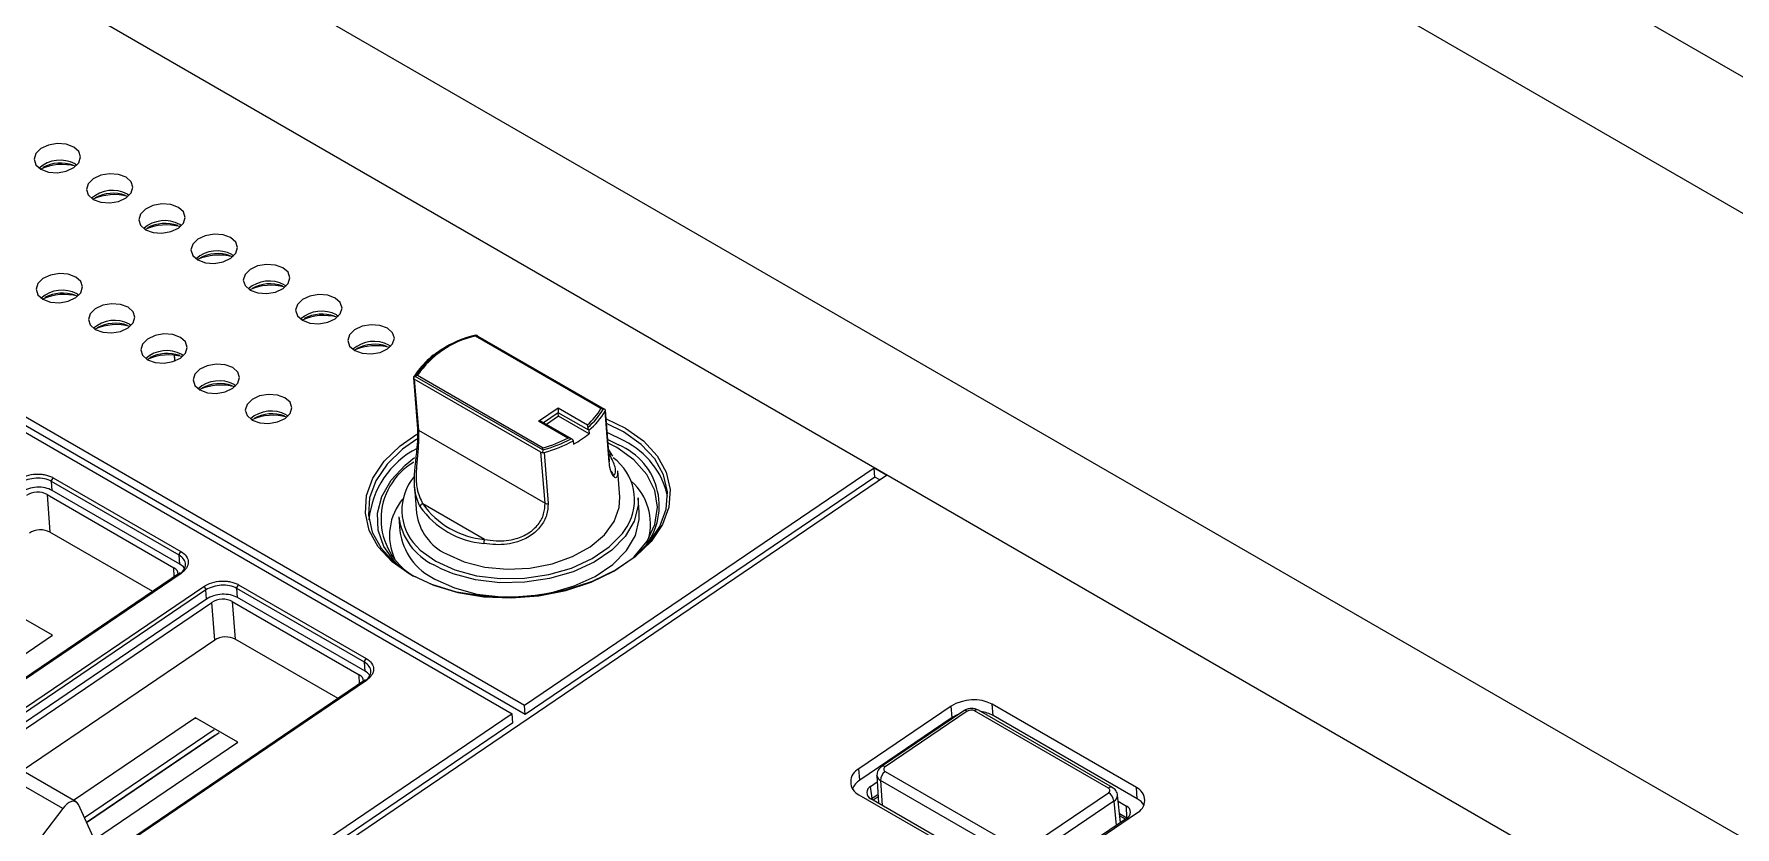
# Model space of a CAD drawing. Header units: millimetres. Extents: x 56 to 1167, y 133 to 726.
# Drawn here: x 865 to 981.8, y 603.2 to 657.7 of the extents above; entities that cross this region are included whole.
import ezdxf

# ---------------------------------------------------------------- set-up
doc = ezdxf.new("R2010")
doc.units = ezdxf.units.MM

msp = doc.modelspace()

# ---------------------------------------------------------------- linework, layer by layer
at = {"color": 7, "linetype": 'Continuous', "lineweight": 15}
for p, q in [((869.422, 719.95), (1119.001, 575.872)), ((1112.947, 569.999), (863.272, 714.133)), ((848.215, 679.941), (1053.595, 561.378)), ((846.183, 672.117), (1047.108, 556.125)), ((898.697, 611.597), (822.138, 655.793)), ((821.293, 655.219), (897.851, 611.023)), ((898.746, 610.974), (822.188, 655.171)), ((903.941, 631.975), (895.318, 636.954)), ((895.357, 637.012), (904.108, 631.961)), ((895.357, 637.012), (895.393, 637.007)), ((895.492, 636.955), (904.19, 631.933)), ((874.618, 635.641), (874.65, 635.234)), ((874.631, 635.64), (874.663, 635.239)), ((893.288, 636.176), (893.207, 636.13)), ((891.065, 634.085), (891.343, 630.572)), ((891.189, 634.185), (891.069, 634.074)), ((899.823, 628.971), (891.124, 633.992)), ((891.124, 633.992), (891.402, 630.492)), ((899.94, 629.133), (891.189, 634.185)), ((891.349, 634.261), (899.972, 629.283)), ((899.663, 631.113), (901.001, 632.021)), ((901.678, 629.95), (899.663, 631.113)), ((901.915, 629.896), (899.883, 631.068)), ((901.032, 631.455), (900.196, 630.888)), ((901.001, 632.021), (903.016, 630.858)), ((903.107, 630.48), (901.014, 631.688)), ((901.032, 631.455), (901.014, 631.688)), ((903.125, 630.247), (901.032, 631.455)), ((904.108, 631.961), (904.242, 631.899)), ((904.514, 628.304), (904.237, 631.805)), ((904.526, 628.353), (904.248, 631.866)), ((891.402, 630.492), (900.1, 625.47)), ((902.069, 629.53), (902.05, 629.763)), ((903.107, 630.48), (903.125, 630.247)), ((905.545, 629.748), (904.37, 630.323)), ((904.406, 629.86), (905.147, 629.478)), ((900.1, 625.47), (899.823, 628.971)), ((899.94, 629.133), (899.918, 628.966)), ((900.031, 628.952), (900.309, 625.451)), ((904.464, 629.131), (904.742, 628.711)), ((904.541, 628.817), (904.481, 628.92)), ((922.717, 627.89), (898.697, 611.597)), ((905.239, 625.893), (905.097, 627.693)), ((923.566, 627.4), (922.717, 627.89)), ((922.766, 627.268), (922.717, 627.89)), ((831.677, 565.071), (923.566, 627.4)), ((874.967, 621.908), (866.198, 626.97)), ((866.247, 626.348), (866.198, 626.97)), ((875.016, 621.286), (866.247, 626.348)), ((866.327, 627.221), (875.096, 622.159)), ((891.14, 626.587), (891.283, 624.787)), ((922.766, 627.268), (898.746, 610.974)), ((923.093, 627.08), (922.766, 627.268)), ((865.895, 626.078), (874.615, 621.044)), ((865.895, 626.078), (866.093, 623.49)), ((895.947, 622.988), (891.698, 625.441)), ((906.575, 624.863), (906.498, 625.836)), ((890.049, 624.533), (890.126, 623.56)), ((873.156, 619.412), (866.093, 623.49)), ((875.016, 621.286), (874.967, 621.908)), ((875, 620.663), (859.227, 609.964)), ((876.859, 618.896), (876.81, 619.518)), ((887.695, 614.56), (878.926, 619.623)), ((878.975, 619), (878.926, 619.623)), ((879.055, 619.874), (887.824, 614.811)), ((876.859, 618.896), (861.639, 608.572)), ((862.017, 608.353), (877.213, 618.661)), ((866.268, 616.407), (863.356, 618.088)), ((877.41, 616.073), (877.213, 618.661)), ((878.623, 618.73), (887.343, 613.697)), ((878.623, 618.73), (878.821, 616.142)), ((887.744, 613.938), (878.975, 619)), ((856.422, 609.728), (866.268, 616.407)), ((877.41, 616.073), (864.185, 607.102)), ((885.884, 612.065), (878.821, 616.142)), ((887.744, 613.938), (887.695, 614.56)), ((887.728, 613.316), (836.516, 578.578)), ((887.828, 613.306), (836.616, 578.568)), ((898.746, 610.974), (898.697, 611.597)), ((928.001, 611.533), (921.661, 607.233)), ((928.857, 611.22), (923.221, 607.397)), ((929.106, 611.195), (923.471, 607.373)), ((928.063, 610.755), (928.001, 611.533)), ((928.861, 611.223), (928.857, 611.22)), ((938.795, 605.913), (929.603, 611.22)), ((929.872, 611.269), (929.883, 611.264)), ((939.076, 605.957), (929.883, 611.264)), ((940.724, 605.957), (930.824, 611.672)), ((930.886, 610.894), (930.824, 611.672)), ((897.851, 611.023), (830.829, 565.561)), ((897.901, 610.401), (830.878, 564.938)), ((867.894, 604.961), (858.843, 610.186)), ((876.085, 610.74), (867.716, 605.063)), ((877.37, 609.926), (868.461, 603.883)), ((878.997, 609.059), (876.085, 610.74)), ((876.091, 610.665), (876.085, 610.74)), ((897.901, 610.401), (897.851, 611.023)), ((928.063, 610.755), (921.723, 606.455)), ((940.785, 605.18), (930.886, 610.894)), ((866.977, 604.512), (857.926, 609.737)), ((868.604, 603.57), (877.414, 609.546)), ((868.616, 603.544), (877.724, 609.722)), ((869.15, 602.379), (878.997, 609.059)), ((876.337, 608.816), (876.364, 608.8)), ((921.723, 606.455), (921.661, 607.233)), ((922.901, 606.787), (922.9, 606.798)), ((922.901, 606.787), (923.009, 604.874)), ((932.343, 601.133), (923.15, 606.44)), ((923.221, 607.397), (923.226, 607.4)), ((923.472, 607.061), (932.664, 601.754)), ((921.667, 605.461), (931.566, 599.746)), ((922.467, 606.025), (922.926, 606.337)), ((922.566, 605.225), (922.467, 606.025)), ((922.495, 605.171), (922.566, 605.225)), ((922.566, 605.225), (922.974, 605.502)), ((922.984, 605.325), (922.636, 605.09)), ((933.161, 601.779), (938.796, 605.601)), ((939.065, 605.963), (939.076, 605.957)), ((939.618, 603.547), (939.426, 605.437)), ((939.426, 605.437), (939.427, 605.423)), ((940.785, 605.18), (940.724, 605.957)), ((869.733, 601.109), (868.047, 604.786)), ((932.352, 599.481), (922.47, 605.186)), ((939.18, 605.015), (933.544, 601.193)), ((934.389, 599.885), (940.729, 604.185)), ((939.469, 605.008), (940.044, 604.677)), ((939.555, 604.17), (940.069, 603.873)), ((940.069, 603.873), (940.044, 604.677)), ((940.046, 603.837), (933.8, 599.6)), ((939.969, 603.785), (939.571, 604.015)), ((939.69, 603.596), (939.608, 603.643)), ((940.069, 603.873), (940.084, 603.864))]:
    msp.add_line(p, q, dxfattribs=at)
at = {"color": 8, "linetype": 'Continuous', "lineweight": 15}
for p, q in [((867.823, 648.77), (867.947, 648.689)), ((871.415, 646.696), (871.539, 646.615)), ((875.007, 644.623), (875.131, 644.542)), ((878.599, 642.549), (878.723, 642.468)), ((882.191, 640.475), (882.315, 640.394)), ((867.963, 639.845), (868.087, 639.763)), ((885.784, 638.402), (885.907, 638.321)), ((871.555, 637.771), (871.679, 637.69)), ((875.147, 635.697), (875.271, 635.616)), ((889.376, 636.328), (889.5, 636.247)), ((878.739, 633.624), (878.863, 633.542)), ((882.331, 631.55), (882.455, 631.469)), ((901.014, 631.688), (900, 631.001)), ((904.487, 628.848), (904.541, 628.817)), ((875.1, 620.653), (859.289, 609.928)), ((874.625, 620.409), (874.615, 621.044)), ((892.965, 620.977), (892.462, 621.242)), ((860.845, 609.03), (876.656, 619.755)), ((876.81, 619.518), (861.117, 608.873)), ((887.353, 613.061), (887.343, 613.697)), ((923.15, 606.44), (923.257, 604.731)), ((922.527, 605.152), (922.566, 605.225)), ((939.18, 605.015), (939.336, 603.355)), ((940.069, 603.873), (940.079, 603.86))]:
    msp.add_line(p, q, dxfattribs=at)
at = {"color": 7, "linetype": 'Continuous', "lineweight": 15, "flags": 128}
for points in [[(867.731, 649.931), (867.212, 650.123), (866.601, 650.169), (865.99, 650.063), (865.473, 649.82), (865.127, 649.478), (865.007, 649.088), (865.13, 648.71), (865.477, 648.402), (865.996, 648.211), (866.607, 648.164), (867.218, 648.271), (867.735, 648.514), (868.08, 648.856), (868.201, 649.246), (868.078, 649.623), (867.731, 649.931)], [(871.323, 647.858), (870.804, 648.049), (870.193, 648.096), (869.582, 647.989), (869.065, 647.746), (868.719, 647.404), (868.599, 647.014), (868.722, 646.637), (869.069, 646.329), (869.588, 646.137), (870.199, 646.091), (870.81, 646.197), (871.327, 646.44), (871.673, 646.782), (871.793, 647.172), (871.67, 647.55), (871.323, 647.858)], [(874.915, 645.784), (874.396, 645.976), (873.785, 646.022), (873.174, 645.915), (872.657, 645.673), (872.312, 645.33), (872.191, 644.941), (872.314, 644.563), (872.661, 644.255), (873.18, 644.063), (873.791, 644.017), (874.402, 644.123), (874.92, 644.366), (875.265, 644.709), (875.385, 645.098), (875.262, 645.476), (874.915, 645.784)], [(878.507, 643.71), (877.989, 643.902), (877.377, 643.948), (876.766, 643.842), (876.249, 643.599), (875.904, 643.257), (875.783, 642.867), (875.906, 642.489), (876.253, 642.181), (876.772, 641.99), (877.383, 641.943), (877.994, 642.05), (878.512, 642.293), (878.857, 642.635), (878.977, 643.025), (878.854, 643.402), (878.507, 643.71)], [(882.099, 641.637), (881.581, 641.828), (880.969, 641.875), (880.358, 641.768), (879.841, 641.525), (879.496, 641.183), (879.375, 640.793), (879.498, 640.416), (879.845, 640.108), (880.364, 639.916), (880.975, 639.87), (881.586, 639.976), (882.104, 640.219), (882.449, 640.561), (882.569, 640.951), (882.447, 641.328), (882.099, 641.637)], [(867.871, 641.006), (867.352, 641.198), (866.741, 641.244), (866.13, 641.137), (865.613, 640.894), (865.267, 640.552), (865.147, 640.163), (865.27, 639.785), (865.617, 639.477), (866.136, 639.285), (866.747, 639.239), (867.358, 639.345), (867.875, 639.588), (868.221, 639.93), (868.341, 640.32), (868.218, 640.698), (867.871, 641.006)], [(871.463, 638.932), (870.944, 639.124), (870.333, 639.17), (869.722, 639.064), (869.205, 638.821), (868.86, 638.478), (868.739, 638.089), (868.862, 637.711), (869.209, 637.403), (869.728, 637.211), (870.339, 637.165), (870.95, 637.272), (871.467, 637.514), (871.813, 637.857), (871.933, 638.246), (871.81, 638.624), (871.463, 638.932)], [(885.692, 639.563), (885.173, 639.755), (884.561, 639.801), (883.951, 639.694), (883.433, 639.452), (883.088, 639.109), (882.967, 638.72), (883.09, 638.342), (883.437, 638.034), (883.956, 637.842), (884.567, 637.796), (885.178, 637.902), (885.696, 638.145), (886.041, 638.488), (886.161, 638.877), (886.039, 639.255), (885.692, 639.563)], [(875.055, 636.858), (874.536, 637.05), (873.925, 637.096), (873.314, 636.99), (872.797, 636.747), (872.452, 636.405), (872.331, 636.015), (872.454, 635.638), (872.801, 635.329), (873.32, 635.138), (873.931, 635.092), (874.542, 635.198), (875.06, 635.441), (875.405, 635.783), (875.525, 636.173), (875.402, 636.55), (875.055, 636.858)], [(889.284, 637.489), (888.765, 637.681), (888.154, 637.727), (887.543, 637.621), (887.025, 637.378), (886.68, 637.036), (886.56, 636.646), (886.682, 636.268), (887.029, 635.96), (887.548, 635.769), (888.16, 635.722), (888.77, 635.829), (889.288, 636.072), (889.633, 636.414), (889.754, 636.804), (889.631, 637.181), (889.284, 637.489)], [(878.647, 634.785), (878.129, 634.977), (877.517, 635.023), (876.906, 634.916), (876.389, 634.673), (876.044, 634.331), (875.923, 633.942), (876.046, 633.564), (876.393, 633.256), (876.912, 633.064), (877.523, 633.018), (878.134, 633.124), (878.652, 633.367), (878.997, 633.709), (879.117, 634.099), (878.995, 634.477), (878.647, 634.785)], [(882.239, 632.711), (881.721, 632.903), (881.109, 632.949), (880.498, 632.843), (879.981, 632.6), (879.636, 632.257), (879.515, 631.868), (879.638, 631.49), (879.985, 631.182), (880.504, 630.99), (881.115, 630.944), (881.726, 631.051), (882.244, 631.293), (882.589, 631.636), (882.709, 632.025), (882.587, 632.403), (882.239, 632.711)], [(904.296, 631.26), (905.624, 630.621), (906.862, 629.748), (907.807, 628.734), (908.425, 627.613), (908.696, 626.424), (908.61, 625.207), (908.171, 624.003), (907.393, 622.854), (906.303, 621.799), (904.938, 620.873), (903.345, 620.108), (901.577, 619.531), (899.695, 619.16), (897.764, 619.009), (895.848, 619.082), (894.013, 619.377), (892.322, 619.885), (890.831, 620.587), (890.831, 620.587)], [(890.985, 620.527), (892.446, 619.838), (894.106, 619.34), (895.905, 619.051), (897.785, 618.979), (899.68, 619.127), (901.526, 619.491), (903.26, 620.058), (904.823, 620.808), (906.162, 621.716), (907.231, 622.751), (907.994, 623.878), (908.425, 625.059), (908.509, 626.253), (908.243, 627.419), (907.637, 628.519), (906.71, 629.514), (905.496, 630.37), (904.32, 630.945)], [(890.831, 620.587), (889.593, 621.46), (888.649, 622.474), (888.031, 623.595), (887.76, 624.784), (887.845, 626.001), (888.285, 627.204), (889.062, 628.354), (890.152, 629.409), (891.297, 630.205)], [(891.299, 629.876), (890.318, 629.181), (889.249, 628.146), (888.486, 627.018), (888.056, 625.838), (887.972, 624.644), (888.237, 623.477), (888.844, 622.378), (889.77, 621.383), (890.985, 620.527)], [(890.32, 620.953), (889.77, 621.482), (889.04, 622.512), (888.643, 623.626), (888.596, 624.783), (888.899, 625.942), (889.541, 627.06), (890.5, 628.098), (891.142, 628.615)], [(906.096, 621.664), (906.232, 621.795), (907.11, 622.873), (907.649, 624.022), (907.829, 625.198), (907.642, 626.357), (907.096, 627.452), (906.212, 628.443), (905.024, 629.291), (904.427, 629.606)], [(906.498, 625.836), (906.497, 625.319), (906.231, 624.239), (905.617, 623.199), (904.683, 622.247), (903.468, 621.423), (902.026, 620.763), (900.42, 620.297), (898.72, 620.044), (897.001, 620.016), (895.337, 620.213), (893.802, 620.628), (892.965, 620.977)], [(893.33, 621.995), (894.555, 621.443), (895.966, 621.086), (897.492, 620.943), (899.057, 621.02), (900.581, 621.314), (901.99, 621.81), (903.211, 622.482), (904.184, 623.298), (904.86, 624.217), (905.205, 625.191), (905.239, 625.893)], [(892.539, 620.27), (893.879, 619.656), (895.414, 619.241), (897.078, 619.043), (898.797, 619.071), (900.497, 619.324), (902.103, 619.791), (903.545, 620.451), (904.76, 621.275), (905.694, 622.227), (906.308, 623.266), (906.574, 624.347), (906.575, 624.863)], [(928.523, 610.994), (928.365, 610.926), (928.063, 610.755)], [(866.977, 604.512), (865.575, 602.679), (864.066, 601.013), (862.478, 599.546), (860.84, 598.304), (859.182, 597.31), (857.535, 596.583), (855.93, 596.136), (854.396, 595.978)], [(868.047, 604.786), (867.969, 604.902), (867.862, 604.977), (867.731, 605.007), (867.584, 604.991), (867.426, 604.929), (867.267, 604.824), (867.115, 604.683), (866.977, 604.512)]]:
    msp.add_lwpolyline(points, dxfattribs=at)
at = {"color": 8, "linetype": 'Continuous', "lineweight": 15, "flags": 128}
for points in [[(892.591, 621.493), (893.898, 620.894), (895.396, 620.489), (897.019, 620.296), (898.697, 620.324), (900.355, 620.571), (901.922, 621.026), (903.329, 621.67), (904.515, 622.474), (905.427, 623.403), (905.751, 623.875)], [(891.265, 622.522), (891.531, 622.261), (892.591, 621.493)]]:
    msp.add_lwpolyline(points, dxfattribs=at)
at = {"color": 8, "linetype": 'Continuous', "lineweight": 15}
for centre, radius, start, end in [((866.795, 646.84), 2.186, 61.96353, 131.27496), ((870.387, 644.767), 2.186, 61.96353, 131.27496), ((873.98, 642.693), 2.186, 61.96391, 131.27458), ((877.572, 640.619), 2.186, 61.96353, 131.27513), ((881.164, 638.546), 2.186, 61.96353, 131.27513), ((866.935, 637.915), 2.186, 61.96374, 131.27475), ((870.527, 635.841), 2.186, 61.96336, 131.2753), ((884.756, 636.472), 2.186, 61.96353, 131.27513), ((874.12, 633.767), 2.186, 61.96336, 131.2753), ((888.348, 634.398), 2.186, 61.96353, 131.27513), ((877.712, 631.694), 2.186, 61.96336, 131.2753), ((881.304, 629.62), 2.186, 61.96336, 131.2753), ((891.447, 630.586), 0.104, 187.9652, 244.53973), ((875.042, 620.579), 0.0943, 52.133, 116.49972), ((887.77, 613.231), 0.0943, 52.15074, 116.48198), ((928.962, 611.015), 0.231, 51.20726, 115.77506), ((929.779, 611.02), 0.266, 69.5122, 131.46511), ((923.342, 606.841), 0.444, 186.96967, 244.46629), ((923.325, 607.183), 0.239, 52.45175, 114.51571), ((938.971, 605.713), 0.267, 69.50185, 131.46271), ((938.95, 605.433), 0.477, 298.79105, 358.72213)]:
    msp.add_arc(centre, radius, start, end, dxfattribs=at)
at = {"color": 7, "linetype": 'Continuous', "lineweight": 15}
for centre, radius, start, end in [((866.925, 645.112), 3.621, 75.00399, 114.05599), ((866.835, 646.248), 2.583, 70.6858, 118.37431), ((870.517, 643.039), 3.621, 75.00399, 114.05599), ((870.427, 644.174), 2.583, 70.6858, 118.37431), ((874.109, 640.965), 3.621, 75.00399, 114.05599), ((874.019, 642.1), 2.583, 70.6858, 118.37431), ((877.612, 640.027), 2.583, 70.68559, 118.37471), ((877.701, 638.891), 3.621, 75.00424, 114.05575), ((881.294, 636.818), 3.621, 75.00424, 114.05575), ((881.204, 637.953), 2.583, 70.68533, 118.37478), ((867.065, 636.187), 3.621, 75.00399, 114.05599), ((866.975, 637.322), 2.583, 70.68561, 118.37436), ((884.886, 634.744), 3.621, 75.00424, 114.05575), ((884.796, 635.879), 2.583, 70.68545, 118.37465), ((870.657, 634.113), 3.621, 75.00424, 114.05575), ((870.567, 635.249), 2.583, 70.6854, 118.37476), ((896.711, 630.531), 6.621, 101.79425, 146.50513), ((896.72, 630.615), 6.492, 102.47413, 145.82526), ((874.249, 632.039), 3.621, 75.00424, 114.05575), ((874.159, 633.175), 2.583, 70.68514, 118.37483), ((888.478, 632.67), 3.621, 75.00424, 114.05575), ((888.388, 633.806), 2.583, 70.68545, 118.37465), ((895.796, 631.253), 5.522, 117.95346, 148.70405), ((877.842, 629.966), 3.621, 75.00424, 114.05575), ((877.752, 631.101), 2.583, 70.68526, 118.3747), ((881.434, 627.892), 3.621, 75.00424, 114.05575), ((881.344, 629.028), 2.583, 70.68526, 118.3747), ((900.1, 634.213), 4.446, 310.9887, 329.76918), ((900.124, 634.208), 4.574, 309.50898, 330.57231), ((900.141, 634.156), 4.723, 308.89925, 330.14324), ((897.614, 637.875), 9.046, 284.89856, 298.2444), ((897.599, 637.867), 8.906, 285.45747, 297.25919), ((897.645, 637.805), 9.169, 285.08816, 298.71611), ((898.744, 635.568), 6.892, 298.83529, 309.46421), ((903.108, 624.773), 5.539, 12.26146, 63.89654), ((894.072, 623.807), 6.085, 116.95079, 175.12366), ((904.599, 628.683), 0.146, 10.90263, 113.56794), ((902.658, 625.702), 3.592, 329.42265, 53.56357), ((903.426, 625.298), 4.521, 317.70847, 67.61481), ((893.367, 624.381), 4.529, 120.30853, 239.63355), ((904.44, 628.347), 0.0859, 329.90824, 3.88156), ((866.503, 626.973), 0.305, 125.35382, 180.42956), ((893.831, 624.995), 3.563, 139.48019, 223.94632), ((903.416, 624.054), 3.927, 344.89144, 48.04196), ((893.341, 623.26), 3.921, 140.09939, 204.26339), ((891.741, 625.225), 0.22, 101.3635, 177.22401), ((896.429, 628.686), 6, 215.10722, 264.89816), ((896.466, 628.793), 5.828, 215.10733, 264.89804), ((900.228, 625.723), 0.284, 243.10573, 286.47092), ((894.298, 625.118), 4.289, 187.84657, 244.65736), ((894.856, 625.261), 3.605, 187.55222, 244.95181), ((894.375, 624.146), 4.289, 187.84686, 244.65729), ((896.479, 622.745), 0.585, 155.50801, 183.43307), ((875.272, 621.91), 0.305, 125.35382, 180.42956), ((876.479, 619.472), 0.334, 7.88879, 58.00887), ((879.231, 619.625), 0.305, 125.35382, 180.42956), ((888, 614.563), 0.305, 125.35382, 180.42956), ((929.535, 609.115), 2.864, 63.25645, 122.3903), ((929.376, 610.77), 0.503, 63.25651, 122.39009), ((929.748, 608.823), 2.363, 61.22904, 82.63475), ((922.073, 606.348), 0.976, 114.95615, 245.39185), ((922.443, 605.303), 1.358, 122.01502, 154.99575), ((923.916, 606.437), 0.766, 125.43008, 179.77382), ((923.543, 607.217), 0.172, 114.95431, 245.39262), ((922.662, 605.606), 0.462, 114.95606, 245.3916), ((938.724, 605.757), 0.172, 294.95683, 65.39204), ((938.352, 604.892), 0.837, 8.47333, 57.94889), ((940.317, 605.07), 0.976, 294.95602, 65.39199), ((939.851, 604.256), 0.462, 294.95566, 65.3929), ((940.2, 604.085), 1.241, 33.11791, 61.87848)]:
    msp.add_arc(centre, radius, start, end, dxfattribs=at)
for centre, major_axis, ratio, start_param, end_param in [((895.339, 637.015), (0.208, -0.1), 0.0752614, 0.7815523, 1.3427676), ((891.253, 634.243), (0.122, 0.254), 0.5773261, 2.5366194, 3.0978347), ((899.675, 630.958), (0.283, 0.01), 0.5516725, 0.7218495, 1.5944329), ((901.013, 631.866), (-0.009, 0.236), 0.0377257, 0.8489468, 2.4197431), ((904.037, 631.993), (0.208, -0.1), 0.0752614, 0.220337, 0.7815523), ((899.951, 629.222), (0.122, 0.254), 0.5773261, 3.0978347, 3.65905), ((865.191, 625.6), (0.997, 0.079), 0.6261718, 0.7382707, 2.3078491), ((865.389, 623.011), (0.997, 0.079), 0.6261718, 0.7382707, 2.3078491), ((873.909, 620.567), (0.998, 0.079), 0.6246552, 6.2437155, 7.0205026), ((877.919, 618.252), (0.997, 0.079), 0.6261718, 0.7382707, 2.3078491), ((878.117, 615.664), (0.997, 0.079), 0.6261718, 0.7382707, 2.3078491), ((886.637, 613.219), (0.998, 0.079), 0.6246552, 6.2437155, 7.0205026)]:
    msp.add_ellipse(centre, major_axis=major_axis, ratio=ratio, start_param=start_param, end_param=end_param, dxfattribs=at)
for points, knots in [([(895.318, 636.954), (895.318, 636.954), (895.319, 636.957), (895.326, 636.977), (895.339, 637.006), (895.351, 637.01), (895.357, 637.012)], [0, 0, 0, 0, 0.016422, 0.0883417, 0.5432907, 1, 1, 1, 1]), ([(891.077, 634.121), (891.072, 634.111), (891.063, 634.09), (891.065, 634.079), (891.068, 634.075), (891.069, 634.074)], [0, 0, 0, 0, 0.4597918, 0.9174202, 1, 1, 1, 1]), ([(891.189, 634.185), (891.21, 634.201), (891.253, 634.234), (891.311, 634.253), (891.342, 634.26), (891.348, 634.261), (891.349, 634.261)], [0, 0, 0, 0, 0.4567025, 0.9116371, 0.9835641, 1, 1, 1, 1]), ([(903.941, 631.975), (903.942, 631.975), (903.947, 631.976), (903.979, 631.981), (904.038, 631.984), (904.085, 631.968), (904.108, 631.961)], [0, 0, 0, 0, 0.016422, 0.08836391, 0.54329098, 1, 1, 1, 1]), ([(904.237, 631.805), (904.242, 631.817), (904.251, 631.842), (904.247, 631.877), (904.243, 631.896), (904.242, 631.899)], [0, 0, 0, 0, 0.4597912, 0.9174267, 1, 1, 1, 1]), ([(891.521, 625.236), (891.376, 625.578), (891.12, 626.183), (891.115, 627.303), (891.228, 628.409), (891.352, 629.47), (891.381, 630.206), (891.359, 630.544), (891.355, 630.621)], [0, 0, 0, 0, 0.2611365, 0.46176757, 0.63146706, 0.80005342, 0.95500444, 1, 1, 1, 1]), ([(891.402, 630.492), (891.406, 630.421), (891.427, 630.104), (891.406, 629.416), (891.308, 628.422), (891.23, 627.384), (891.277, 626.331), (891.545, 625.763), (891.698, 625.441)], [0, 0, 0, 0, 0.044821, 0.1990001, 0.3662414, 0.5346843, 0.7353701, 1, 1, 1, 1]), ([(901.895, 629.906), (901.864, 629.918), (901.796, 629.944), (901.72, 629.95), (901.679, 629.95), (901.678, 629.95)], [0, 0, 0, 0, 0.4511918, 0.9873494, 1, 1, 1, 1]), ([(902.05, 629.763), (902.023, 629.8), (901.979, 629.858), (901.918, 629.893), (901.895, 629.906)], [0, 0, 0, 0, 0.6227938, 1, 1, 1, 1]), ([(903.016, 630.858), (903.016, 630.857), (903.019, 630.832), (903.025, 630.778), (903.031, 630.71), (903.034, 630.679)], [0, 0, 0, 0, 0.0126546, 0.548827, 1, 1, 1, 1]), ([(903.034, 630.679), (903.039, 630.646), (903.051, 630.577), (903.087, 630.514), (903.107, 630.48)], [0, 0, 0, 0, 0.46902957, 1, 1, 1, 1]), ([(899.918, 628.966), (899.935, 628.959), (899.969, 628.945), (900.009, 628.946), (900.029, 628.951), (900.031, 628.952)], [0, 0, 0, 0, 0.464566, 0.9317902, 1, 1, 1, 1]), ([(899.94, 629.133), (899.944, 629.16), (899.952, 629.212), (899.964, 629.258), (899.971, 629.279), (899.972, 629.282), (899.972, 629.283)], [0, 0, 0, 0, 0.4567022, 0.9116149, 0.9835641, 1, 1, 1, 1]), ([(904.648, 627.646), (904.7, 627.556), (904.816, 627.354), (904.962, 627.485), (904.958, 627.98), (904.692, 628.513), (904.541, 628.817)], [0, 0, 0, 0, 0.17795, 0.3964372, 0.6567463, 1, 1, 1, 1]), ([(863.928, 627.103), (864.086, 627.21), (864.276, 627.297), (864.684, 627.423), (864.906, 627.463), (865.237, 627.48), (865.349, 627.478), (865.566, 627.46), (865.672, 627.445), (865.877, 627.402), (865.977, 627.374), (866.161, 627.307), (866.247, 627.267), (866.327, 627.221)], [0, 0, 0, 0, 0.25, 0.25, 0.5, 0.5, 0.625, 0.625, 0.75, 0.75, 0.875, 0.875, 1, 1, 1, 1]), ([(905.077, 627.692), (905.083, 627.555), (905.096, 627.266), (904.901, 627.179), (904.677, 627.447), (904.552, 627.91), (904.521, 628.232), (904.514, 628.304)], [0, 0, 0, 0, 0.2200195, 0.4659395, 0.7102457, 0.9347939, 1, 1, 1, 1]), ([(866.198, 626.97), (865.922, 627.129), (865.529, 627.212), (864.945, 627.184), (864.749, 627.148), (864.389, 627.037), (864.221, 626.96), (864.082, 626.866)], [0, 0, 0, 0, 0.5, 0.5, 0.75, 0.75, 1, 1, 1, 1]), ([(900.309, 625.451), (900.298, 625.189), (900.276, 624.662), (899.837, 623.865), (899.131, 623.205), (898.07, 622.712), (896.933, 622.579), (896.171, 622.675), (895.896, 622.71)], [0, 0, 0, 0, 0.1527714, 0.3064739, 0.4618404, 0.6253119, 0.8642844, 1, 1, 1, 1]), ([(895.947, 622.988), (896.209, 622.949), (896.926, 622.845), (898, 622.946), (899.001, 623.388), (899.662, 623.994), (900.07, 624.734), (900.09, 625.225), (900.1, 625.47)], [0, 0, 0, 0, 0.137979, 0.3784662, 0.5412169, 0.695272, 0.8478862, 1, 1, 1, 1]), ([(874.971, 620.58), (875.246, 620.766), (875.408, 621.021), (875.407, 621.387), (875.365, 621.508), (875.216, 621.727), (875.107, 621.827), (874.967, 621.908)], [0, 0, 0, 0, 0.5, 0.5, 0.75, 0.75, 1, 1, 1, 1]), ([(875.096, 622.159), (875.254, 622.068), (875.378, 621.954), (875.547, 621.706), (875.594, 621.569), (875.595, 621.361), (875.583, 621.29), (875.539, 621.152), (875.507, 621.084), (875.422, 620.951), (875.37, 620.886), (875.248, 620.765), (875.179, 620.707), (875.1, 620.653)], [0, 0, 0, 0, 0.25, 0.25, 0.5, 0.5, 0.625, 0.625, 0.75, 0.75, 0.875, 0.875, 1, 1, 1, 1]), ([(875.326, 621.001), (875.32, 621.013), (875.272, 621.127), (875.137, 621.211), (875.016, 621.286)], [0, 0, 0, 0, 0.1089364, 1, 1, 1, 1]), ([(876.656, 619.755), (876.814, 619.863), (877.004, 619.949), (877.412, 620.075), (877.634, 620.116), (877.965, 620.132), (878.077, 620.13), (878.294, 620.113), (878.4, 620.098), (878.605, 620.054), (878.705, 620.026), (878.889, 619.959), (878.975, 619.92), (879.055, 619.874)], [0, 0, 0, 0, 0.25, 0.25, 0.5, 0.5, 0.625, 0.625, 0.75, 0.75, 0.875, 0.875, 1, 1, 1, 1]), ([(878.926, 619.623), (878.65, 619.782), (878.257, 619.865), (877.673, 619.836), (877.477, 619.8), (877.117, 619.689), (876.949, 619.613), (876.81, 619.518)], [0, 0, 0, 0, 0.5, 0.5, 0.75, 0.75, 1, 1, 1, 1]), ([(887.699, 613.232), (887.974, 613.418), (888.136, 613.673), (888.135, 614.04), (888.093, 614.161), (887.944, 614.379), (887.835, 614.48), (887.695, 614.56)], [0, 0, 0, 0, 0.5, 0.5, 0.75, 0.75, 1, 1, 1, 1]), ([(887.824, 614.811), (887.982, 614.72), (888.106, 614.607), (888.275, 614.359), (888.322, 614.221), (888.323, 614.014), (888.311, 613.943), (888.267, 613.804), (888.235, 613.736), (888.15, 613.603), (888.098, 613.538), (887.976, 613.417), (887.907, 613.359), (887.828, 613.306)], [0, 0, 0, 0, 0.25, 0.25, 0.5, 0.5, 0.625, 0.625, 0.75, 0.75, 0.875, 0.875, 1, 1, 1, 1]), ([(888.054, 613.653), (888.048, 613.666), (888, 613.779), (887.865, 613.863), (887.744, 613.938)], [0, 0, 0, 0, 0.1089364, 1, 1, 1, 1]), ([(929.872, 611.269), (929.798, 611.303), (929.648, 611.37), (929.363, 611.388), (929.08, 611.343), (928.934, 611.263), (928.861, 611.223)], [0, 0, 0, 0, 0.2511678, 0.5015586, 0.7511716, 1, 1, 1, 1]), ([(923.226, 607.4), (923.179, 607.365), (923.083, 607.291), (922.978, 607.143), (922.907, 606.974), (922.903, 606.855), (922.9, 606.795)], [0, 0, 0, 0, 0.2358373, 0.4834871, 0.7394995, 1, 1, 1, 1]), ([(939.427, 605.423), (939.418, 605.479), (939.401, 605.591), (939.32, 605.742), (939.208, 605.872), (939.112, 605.933), (939.065, 605.963)], [0, 0, 0, 0, 0.2596414, 0.5151633, 0.7630129, 1, 1, 1, 1])]:
    msp.add_open_spline(points, degree=3, knots=knots, dxfattribs=at)
for points in [[(866.247, 626.348), (865.977, 626.504), (865.188, 626.677), (864.4, 626.426), (864.131, 626.244)], [(878.975, 619), (878.705, 619.156), (877.916, 619.329), (877.128, 619.079), (876.859, 618.896)]]:
    msp.add_open_spline(points, degree=3, dxfattribs=at)

doc.saveas('drawing.dxf')
